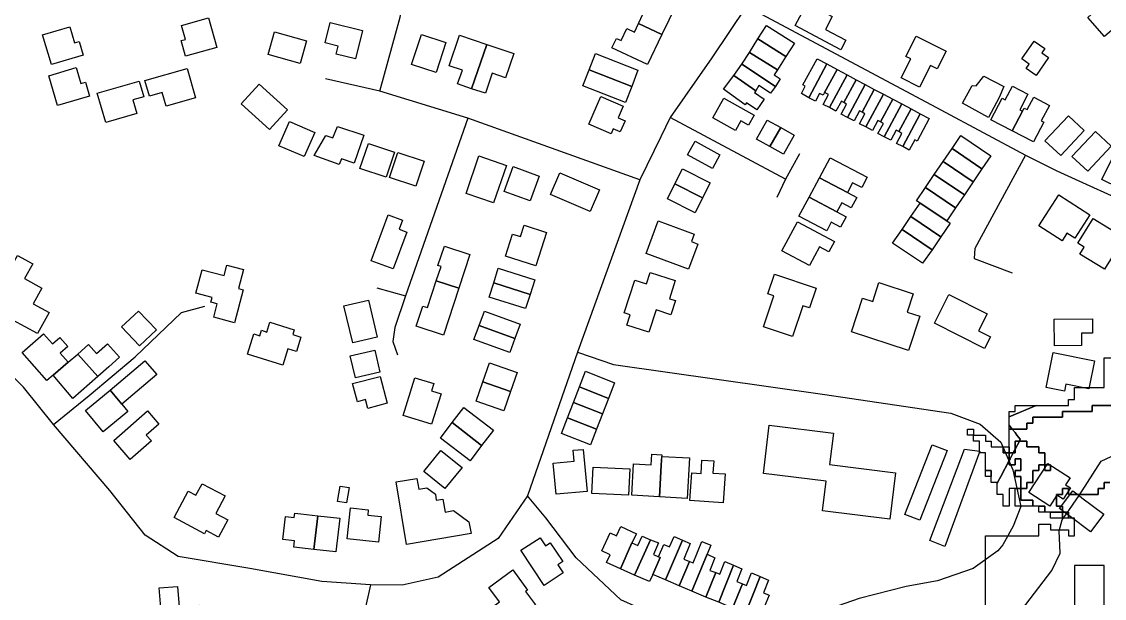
# Model space of a CAD drawing. Header units: metres. Extents: x 553506 to 563855, y 142925 to 150243.
# Drawn here: x 559227.2 to 559592.1, y 146738.9 to 146933.4 of the extents above; entities that cross this region are included whole.
import ezdxf

# ---------------------------------------------------------------- set-up
doc = ezdxf.new("R2010")
doc.units = ezdxf.units.M
for name, color, linetype in [('C-BUILDINGS', 8, 'Continuous'), ('C-FLOOD_ZONE_3', 150, 'Continuous'), ('C-ROADS', 33, 'Continuous'), ('C-WATERWAYS', 5, 'Continuous')]:
    doc.layers.add(name, color=color, linetype=linetype)

msp = doc.modelspace()

# ---------------------------------------------------------------- linework, layer by layer
at = {"layer": 'C-BUILDINGS'}
for points in [[(559439.2027, 146942.8373), (559447.706, 146938.7717), (559442.9565, 146929.1305), (559435.1237, 146932.7717), (559436.6419, 146936.1244), (559434.7397, 146937.0337), (559436.6116, 146940.9316), (559437.9747, 146940.2727), (559439.2027, 146942.8373)], [(559594.6946, 146938.1825), (559598.6677, 146941.7451), (559602.4919, 146937.4898), (559598.7998, 146934.1141), (559592.2092, 146928.3778), (559586.533, 146934.846), (559592.7244, 146940.3807), (559594.6946, 146938.1825)], [(559498.0964, 146930.8309), (559505.0068, 146927.1722), (559503.2885, 146923.958), (559487.8752, 146932.1163), (559491.899, 146939.676), (559500.4022, 146935.1652), (559498.0964, 146930.8309)], [(559282.3972, 146921.7683), (559280.9051, 146927.0421), (559282.3607, 146927.4545), (559281.0413, 146932.1215), (559290.15, 146934.6856), (559292.9612, 146924.7558), (559282.3972, 146921.7683)], [(559243.3927, 146931.689), (559245.0006, 146926.2852), (559246.5663, 146926.7567), (559247.9483, 146922.1027), (559237.1871, 146918.931), (559234.2112, 146928.9893), (559243.3927, 146931.689)], [(559342.0414, 146930.4181), (559339.6803, 146920.8734), (559333.1485, 146922.4738), (559333.8258, 146925.2105), (559329.4853, 146926.278), (559331.1688, 146933.0971), (559342.0414, 146930.4181)], [(559429.2032, 146927.0675), (559431.1049, 146931.1333), (559433.7513, 146929.9021), (559435.1237, 146932.7717), (559442.9565, 146929.1305), (559438.1681, 146918.9427), (559426.1135, 146924.5565), (559427.6282, 146927.7978), (559429.2032, 146927.0675)], [(559484.7033, 146921.667), (559475.3086, 146927.6415), (559478.2164, 146932.1837), (559487.6181, 146926.2094), (559484.7033, 146921.667)], [(559323.1781, 146926.9505), (559321.0164, 146919.3151), (559310.2522, 146922.3314), (559312.4135, 146929.9779), (559323.1781, 146926.9505)], [(559366.8773, 146916.2744), (559358.5918, 146918.9557), (559361.8928, 146929.0861), (559370.1856, 146926.394), (559366.8773, 146916.2744)], [(559374.1225, 146912.4145), (559375.7129, 146917.0494), (559371.2744, 146918.57), (559374.8017, 146928.841), (559383.9187, 146925.7293), (559378.801, 146910.8234), (559374.1225, 146912.4145)], [(559481.8923, 146917.1611), (559472.4507, 146923.0674), (559475.3086, 146927.6415), (559484.7033, 146921.667), (559481.8923, 146917.1611)], [(559533.5344, 146918.6866), (559529.7912, 146911.3248), (559523.6319, 146914.4391), (559526.8875, 146920.8397), (559525.2039, 146921.689), (559528.6965, 146928.5644), (559538.7842, 146923.4685), (559535.7792, 146917.5543), (559533.5344, 146918.6866)], [(559390.2941, 146914.5189), (559385.7368, 146916.0359), (559383.4714, 146909.2654), (559378.801, 146910.8234), (559383.9187, 146925.7293), (559393.0207, 146922.6504), (559390.2941, 146914.5189)], [(559570.9949, 146922.9329), (559573.3174, 146921.3245), (559569.0937, 146915.2499), (559565.7065, 146917.5933), (559566.7776, 146919.1291), (559564.2692, 146920.8653), (559568.4597, 146926.8832), (559572.0324, 146924.4232), (559570.9949, 146922.9329)], [(559432.795, 146911.5971), (559418.4602, 146917.2292), (559420.5639, 146922.6703), (559434.9054, 146917.0495), (559432.795, 146911.5971)], [(559480.8326, 146915.481), (559482.8168, 146914.1848), (559481.2116, 146911.6084), (559469.9169, 146919.0933), (559472.4507, 146923.0674), (559481.8923, 146917.1611), (559480.8326, 146915.481)], [(559489.9908, 146909.2432), (559491.3057, 146911.7103), (559490.4383, 146912.1731), (559495.2568, 146920.9373), (559498.5416, 146919.1917), (559492.4632, 146907.7618), (559489.9908, 146909.2432)], [(559245.5117, 146917.9202), (559247.1126, 146912.5162), (559248.6857, 146912.9768), (559250.0603, 146908.3337), (559239.3061, 146905.1623), (559236.3235, 146915.2091), (559245.5117, 146917.9202)], [(559275.8494, 146904.9372), (559274.5464, 146909.5268), (559270.2486, 146908.314), (559268.7418, 146913.6096), (559282.9592, 146917.6231), (559285.7621, 146907.7376), (559275.8494, 146904.9372)], [(559430.6689, 146906.1999), (559416.3271, 146911.8318), (559418.4602, 146917.2292), (559432.795, 146911.5971), (559430.6689, 146906.1999)], [(559479.598, 146909.299), (559475.6646, 146911.8926), (559474.6279, 146910.1464), (559467.2472, 146915.2151), (559469.9169, 146919.0933), (559481.2116, 146911.6084), (559479.598, 146909.299)], [(559497.3173, 146908.6248), (559496.1303, 146909.2446), (559494.7028, 146906.5736), (559492.4632, 146907.7618), (559498.5416, 146919.1917), (559502.0418, 146917.2636), (559497.8203, 146909.5419), (559497.3173, 146908.6248)], [(559497.3088, 146905.5192), (559499.1208, 146908.87), (559497.8203, 146909.5419), (559502.0418, 146917.2636), (559505.3912, 146915.4643), (559499.4335, 146904.4277), (559497.3088, 146905.5192)], [(559255.5241, 146899.4545), (559252.6811, 146909.2831), (559266.8129, 146913.3495), (559268.3323, 146908.0988), (559264.6451, 146907.0384), (559265.9687, 146902.4606), (559255.5241, 146899.4545)], [(559474.2065, 146909.5323), (559477.4429, 146907.3177), (559474.9336, 146903.6783), (559471.4971, 146906.0313), (559471.0002, 146905.3704), (559463.7533, 146910.6325), (559467.2472, 146915.2151), (559474.6279, 146910.1464), (559474.2065, 146909.5323)], [(559503.4554, 146906.645), (559501.6238, 146903.2491), (559499.4335, 146904.4277), (559505.3912, 146915.4643), (559508.456, 146913.8232), (559504.3302, 146906.1713), (559503.4554, 146906.645)], [(559503.4241, 146902.2477), (559505.236, 146905.5984), (559504.3302, 146906.1713), (559508.456, 146913.8232), (559511.5065, 146912.1928), (559505.5491, 146901.145), (559503.4241, 146902.2477)], [(559548.9174, 146911.7295), (559551.5052, 146915.0932), (559558.2508, 146911.563), (559556.6825, 146907.7969), (559553.0318, 146901.0612), (559544.253, 146905.8861), (559547.5923, 146911.8442), (559548.9174, 146911.7295)], [(559316.7477, 146903.6343), (559310.7282, 146897.0591), (559301.1796, 146905.7448), (559307.1992, 146912.32), (559316.7477, 146903.6343)], [(559509.5706, 146903.3734), (559507.7391, 146899.9776), (559505.5491, 146901.145), (559511.5065, 146912.1928), (559514.5712, 146910.5517), (559510.4524, 146902.9), (559509.5706, 146903.3734)], [(559509.6081, 146899.0117), (559511.4204, 146902.3513), (559510.4524, 146902.9), (559514.5712, 146910.5517), (559517.6909, 146908.9457), (559511.7332, 146897.909), (559509.6081, 146899.0117)], [(559515.755, 146900.1263), (559513.9235, 146896.7305), (559511.7332, 146897.909), (559517.6909, 146908.9457), (559520.8395, 146907.3072), (559516.6298, 146899.6526), (559515.755, 146900.1263)], [(559558.6697, 146907.0795), (559561.0927, 146911.6958), (559566.3384, 146908.9538), (559563.5855, 146903.704), (559564.5379, 146903.2105), (559561.0782, 146896.6254), (559553.8786, 146900.3641), (559557.6818, 146907.5942), (559558.6697, 146907.0795)], [(559428.2069, 146901.0372), (559430.5527, 146900.0304), (559428.9281, 146896.2737), (559426.5823, 146897.2805), (559425.8645, 146895.6221), (559418.3878, 146898.8293), (559422.4127, 146908.1586), (559429.8965, 146904.9517), (559428.2069, 146901.0372)], [(559472.2058, 146898.5184), (559469.63, 146899.9521), (559467.8348, 146896.7355), (559460.1646, 146900.9939), (559463.8409, 146907.5856), (559474.0869, 146901.8935), (559472.2058, 146898.5184)], [(559515.8072, 146895.7427), (559517.6125, 146899.0821), (559516.6298, 146899.6526), (559520.8395, 146907.3072), (559523.883, 146905.6765), (559517.9253, 146894.6399), (559515.8072, 146895.7427)], [(559521.9541, 146896.8574), (559520.1226, 146893.4615), (559517.9253, 146894.6399), (559523.883, 146905.6765), (559526.9631, 146903.9914), (559522.8792, 146896.3407), (559521.9541, 146896.8574)], [(559565.1125, 146904.2968), (559566.1074, 146903.7824), (559568.2997, 146907.9463), (559573.5737, 146905.194), (559570.8208, 146899.9442), (559571.6806, 146899.5035), (559568.2147, 146892.896), (559561.0782, 146896.6254), (559564.5379, 146903.2105), (559565.1125, 146904.2968)], [(559522.037, 146892.3857), (559523.814, 146895.7354), (559522.8792, 146896.3407), (559526.9631, 146903.9914), (559530.0265, 146902.3947), (559524.1687, 146891.2944), (559522.037, 146892.3857)], [(559528.1752, 146893.5558), (559526.3723, 146890.1385), (559524.1687, 146891.2944), (559530.0265, 146902.3947), (559533.1116, 146900.7765), (559529.0497, 146893.0932), (559528.1752, 146893.5558)], [(559585.2996, 146896.6654), (559577.4075, 146888.2509), (559572.0857, 146893.2165), (559579.9777, 146901.631), (559585.2996, 146896.6654)], [(559325.996, 146896.0634), (559322.4383, 146887.895), (559313.8972, 146891.6035), (559317.4482, 146899.7605), (559325.996, 146896.0634)], [(559332.0743, 146894.204), (559333.6323, 146898.081), (559342.4643, 146895.1384), (559339.1965, 146885.7435), (559335.0132, 146887.1497), (559334.1857, 146885.1986), (559325.7344, 146888.2643), (559329.7567, 146894.978), (559332.0743, 146894.204)], [(559479.3877, 146891.2954), (559474.8611, 146893.8483), (559478.4871, 146900.2604), (559483.0203, 146897.7188), (559479.3877, 146891.2954)], [(559483.9639, 146888.7217), (559479.3877, 146891.2954), (559483.0203, 146897.7188), (559487.5968, 146895.134), (559483.9639, 146888.7217)], [(559540.7619, 146890.6299), (559543.7164, 146895.0178), (559553.8498, 146888.2316), (559550.8188, 146883.8302), (559540.7619, 146890.6299)], [(559594.3919, 146891.4274), (559586.5002, 146883.0018), (559581.1783, 146887.9674), (559589.0701, 146896.393), (559594.3919, 146891.4274)], [(559352.8661, 146889.384), (559350.0373, 146880.9378), (559341.2052, 146883.8804), (559344.034, 146892.3266), (559352.8661, 146889.384)], [(559451.6431, 146888.5199), (559454.145, 146893.0718), (559462.5459, 146888.4799), (559460.0509, 146883.9282), (559451.6431, 146888.5199)], [(559537.7519, 146886.2291), (559540.7619, 146890.6299), (559550.8188, 146883.8302), (559547.8922, 146879.4431), (559537.7519, 146886.2291)], [(559362.8529, 146886.4105), (559360.0238, 146877.9753), (559351.1917, 146880.9179), (559354.0138, 146889.3529), (559362.8529, 146886.4105)], [(559390.5676, 146884.9664), (559386.2056, 146872.2988), (559376.9541, 146875.462), (559381.3157, 146888.1407), (559390.5676, 146884.9664)], [(559510.3124, 146877.4526), (559507.1705, 146879.1025), (559505.4818, 146875.8335), (559496.1338, 146880.7521), (559499.6784, 146887.529), (559512.1618, 146880.9492), (559510.3124, 146877.4526)], [(559602.7488, 146875.6488), (559597.4014, 146878.2874), (559596.9407, 146877.3605), (559591.245, 146880.1775), (559595.22, 146888.1809), (559606.2627, 146882.7364), (559602.7488, 146875.6488)], [(559401.644, 146881.3589), (559398.596, 146872.9948), (559389.8408, 146876.1623), (559392.8818, 146884.5262), (559401.644, 146881.3589)], [(559447.3312, 146878.7476), (559449.8679, 146883.7568), (559459.252, 146879.0285), (559456.7153, 146874.0192), (559447.3312, 146878.7476)], [(559534.7977, 146881.8301), (559537.7519, 146886.2291), (559547.8922, 146879.4431), (559544.9311, 146875.0439), (559534.7977, 146881.8301)], [(559418.79, 146869.4143), (559405.3829, 146875.1197), (559408.5189, 146882.4515), (559421.926, 146876.746), (559418.79, 146869.4143)], [(559508.6242, 146874.1725), (559506.7678, 146870.6758), (559503.6328, 146872.3258), (559501.9446, 146869.2683), (559492.643, 146874.2663), (559496.1338, 146880.7521), (559505.4818, 146875.8335), (559508.6242, 146874.1725)], [(559531.8362, 146877.442), (559534.7977, 146881.8301), (559544.9311, 146875.0439), (559541.9766, 146870.656), (559531.8362, 146877.442)], [(559444.8668, 146873.6626), (559447.3312, 146878.7476), (559456.7153, 146874.0192), (559454.2435, 146868.9452), (559444.8668, 146873.6626)], [(559530.0184, 146872.2547), (559528.8328, 146873.0526), (559531.8362, 146877.442), (559541.9766, 146870.656), (559538.9599, 146866.2439), (559530.0184, 146872.2547)], [(559505.031, 146867.6056), (559503.1746, 146864.1089), (559500.0396, 146865.7589), (559498.5335, 146862.9186), (559489.185, 146867.8483), (559492.643, 146874.2663), (559501.9446, 146869.2683), (559505.031, 146867.6056)], [(559582.1473, 146860.373), (559579.5146, 146862.0609), (559577.887, 146859.5284), (559570.0175, 146864.5707), (559576.7217, 146874.985), (559587.224, 146868.2549), (559582.1473, 146860.373)], [(559526.8665, 146867.6937), (559530.0184, 146872.2547), (559538.9599, 146866.2439), (559540.1381, 146865.4569), (559536.9998, 146860.9075), (559526.8665, 146867.6937)], [(559354.4485, 146863.3892), (559357.0092, 146862.4446), (559352.4362, 146850.0377), (559345.0095, 146852.7567), (559350.7239, 146868.271), (559355.5902, 146866.4853), (559354.4485, 146863.3892)], [(559455.1222, 146858.4324), (559451.925, 146849.919), (559437.6339, 146855.263), (559441.7608, 146866.265), (559453.8583, 146861.7544), (559452.915, 146859.2543), (559455.1222, 146858.4324)], [(559499.2431, 146855.8286), (559496.1144, 146857.5011), (559492.7371, 146851.1858), (559483.4086, 146856.1495), (559488.6496, 146865.9507), (559501.1134, 146859.3258), (559499.2431, 146855.8286)], [(559523.9049, 146863.3056), (559526.8665, 146867.6937), (559536.9998, 146860.9075), (559534.0453, 146856.5196), (559523.9049, 146863.3056)], [(559592.1007, 146849.9307), (559583.865, 146855.0506), (559585.3109, 146857.3549), (559583.136, 146858.712), (559588.3584, 146867.0769), (559598.7686, 146860.6111), (559592.1007, 146849.9307)], [(559395.2919, 146860.9388), (559396.5096, 146864.7385), (559404.0876, 146862.3247), (559400.466, 146851.0379), (559390.2465, 146854.2935), (559392.6505, 146861.7806), (559395.2919, 146860.9388)], [(559520.7188, 146858.7213), (559523.9049, 146863.3056), (559534.0453, 146856.5196), (559530.8591, 146851.9353), (559520.7188, 146858.7213)], [(559374.5111, 146843.5325), (559366.8964, 146846.0008), (559368.5652, 146850.8162), (559367.4703, 146851.1718), (559369.6444, 146857.7279), (559378.2426, 146854.8894), (559374.5111, 146843.5325)], [(559233.9916, 146843.5717), (559231.0647, 146838.2833), (559236.4573, 146835.3118), (559232.5303, 146828.2228), (559224.2494, 146832.7854), (559222.316, 146829.2864), (559212.9396, 146834.4494), (559216.7072, 146841.2664), (559219.8658, 146839.5278), (559223.9449, 146846.8998), (559222.1024, 146847.9112), (559225.8043, 146854.5925), (559230.9192, 146851.7794), (559228.151, 146846.7853), (559233.9916, 146843.5717)], [(559296.3652, 146851.2817), (559301.998, 146849.8091), (559300.3093, 146843.3793), (559301.8883, 146842.9719), (559298.9668, 146831.8739), (559291.924, 146833.7145), (559293.1313, 146838.3041), (559290.9673, 146838.8603), (559291.3738, 146840.4088), (559285.917, 146841.8423), (559287.9944, 146849.7199), (559295.4461, 146847.7695), (559296.3652, 146851.2817)], [(559386.2786, 146845.3778), (559387.8408, 146850.2455), (559400.1016, 146846.3297), (559398.5394, 146841.462), (559386.2786, 146845.3778)], [(559445.4991, 146839.992), (559447.5332, 146839.3428), (559446.0161, 146834.5989), (559441.0159, 146836.1911), (559438.619, 146828.7042), (559431.1889, 146831.0781), (559432.2986, 146834.5294), (559430.2645, 146835.1786), (559433.8096, 146846.2293), (559437.7788, 146844.9612), (559439.035, 146848.8734), (559447.482, 146846.175), (559445.4991, 146839.992)], [(559487.0061, 146827.2121), (559477.248, 146830.4708), (559480.749, 146840.908), (559478.6503, 146841.6108), (559480.8974, 146848.2917), (559494.9796, 146843.598), (559492.7269, 146836.8724), (559490.5012, 146837.6158), (559487.0061, 146827.2121)], [(559369.3378, 146827.7122), (559360.1829, 146830.6893), (559362.412, 146837.5032), (559363.9518, 146837.0056), (559366.8964, 146846.0008), (559374.5111, 146843.5325), (559369.3378, 146827.7122)], [(559384.7356, 146840.5663), (559386.2786, 146845.3778), (559398.5394, 146841.462), (559396.9894, 146836.6503), (559384.7356, 146840.5663)], [(559529.8966, 146834.0641), (559526.1354, 146822.5503), (559506.8432, 146828.8296), (559510.5733, 146840.22), (559514.0205, 146839.1028), (559516.0899, 146845.422), (559527.7103, 146841.6425), (559525.6793, 146835.4357), (559529.8966, 146834.0641)], [(559346.9899, 146827.0079), (559338.7775, 146825.0726), (559335.8223, 146837.6134), (559344.035, 146839.5376), (559346.9899, 146827.0079)], [(559553.6767, 146827.1563), (559551.6734, 146823.2098), (559534.8159, 146831.7015), (559539.7379, 146841.415), (559552.6459, 146834.9041), (559549.7268, 146829.1484), (559553.6767, 146827.1563)], [(559266.9081, 146824.113), (559260.878, 146830.5038), (559266.5381, 146835.8213), (559272.5748, 146829.4418), (559266.9081, 146824.113)], [(559381.3681, 146831.0014), (559383.1284, 146835.7974), (559395.2161, 146831.3754), (559393.4559, 146826.5795), (559381.3681, 146831.0014)], [(559584.4179, 146824.1934), (559575.3026, 146824.0883), (559575.1979, 146833.0892), (559588.0597, 146833.2438), (559588.1185, 146828.4264), (559584.3715, 146828.3879), (559584.4179, 146824.1934)], [(559318.5303, 146827.8838), (559321.2838, 146827.0343), (559319.7764, 146822.2017), (559316.9027, 146823.092), (559315.1918, 146817.6076), (559303.2669, 146821.2891), (559305.3969, 146828.1444), (559307.4589, 146827.496), (559308.0244, 146829.3277), (559309.8321, 146828.7605), (559310.8622, 146832.0758), (559319.0451, 146829.547), (559318.5303, 146827.8838)], [(559379.6205, 146826.2504), (559381.3681, 146831.0014), (559393.4559, 146826.5795), (559391.7079, 146821.8395), (559379.6205, 146826.2504)], [(559240.1011, 146826.9438), (559242.7475, 146823.9095), (559240.1531, 146821.6587), (559242.8284, 146818.5919), (559237.8027, 146814.2401), (559235.6509, 146812.3704), (559227.349, 146821.8963), (559234.5608, 146828.1411), (559237.5406, 146824.7275), (559240.1011, 146826.9438)], [(559246.108, 146821.2979), (559252.8107, 146813.737), (559244.3826, 146806.3527), (559237.8027, 146814.2401), (559242.8284, 146818.5919), (559246.108, 146821.2979)], [(559252.4098, 146821.4821), (559256.1605, 146824.7815), (559260.1825, 146820.2317), (559256.5205, 146817.0018), (559252.8107, 146813.737), (559246.108, 146821.2979), (559249.7361, 146824.4934), (559252.4098, 146821.4821)], [(559339.6666, 146813.3136), (559337.9336, 146820.7169), (559346.1883, 146822.6424), (559347.9283, 146815.2393), (559339.6666, 146813.3136)], [(559578.6802, 146808.7783), (559572.4673, 146810.01), (559574.8212, 146821.8029), (559588.7456, 146819.0411), (559586.8568, 146809.611), (559579.1522, 146811.1414), (559578.6802, 146808.7783)], [(559268.7213, 146819.0829), (559272.6912, 146814.4089), (559260.8888, 146804.438), (559257.0024, 146809.1256), (559268.7213, 146819.0829)], [(559391.9403, 146808.7135), (559382.6436, 146811.9755), (559384.8862, 146818.3557), (559394.1891, 146815.1161), (559391.9403, 146808.7135)], [(559415.1699, 146810.3023), (559417.2167, 146815.5524), (559426.9669, 146811.6478), (559424.9417, 146806.3762), (559415.1699, 146810.3023)], [(559343.902, 146803.0163), (559343.1249, 146805.975), (559340.3575, 146805.2436), (559338.7409, 146811.3706), (559348.0217, 146813.8065), (559350.4149, 146804.7319), (559343.902, 146803.0163)], [(559365.3417, 146808.8789), (559368.5398, 146807.8985), (559365.3673, 146797.683), (559355.7513, 146800.6458), (559359.6926, 146813.356), (559366.1174, 146811.3738), (559365.3417, 146808.8789)], [(559389.652, 146802.2316), (559380.3553, 146805.4937), (559382.6436, 146811.9755), (559391.9403, 146808.7135), (559389.652, 146802.2316)], [(559413.1517, 146805.0309), (559415.1699, 146810.3023), (559424.9417, 146806.3762), (559422.9019, 146801.1263), (559413.1517, 146805.0309)], [(559257.0024, 146809.1256), (559260.8888, 146804.438), (559262.9885, 146801.8987), (559254.7038, 146795.0752), (559248.7177, 146802.3022), (559257.0024, 146809.1256)], [(559382.2182, 146790.5261), (559372.3025, 146798.1875), (559376.2634, 146803.2743), (559386.1788, 146795.624), (559382.2182, 146790.5261)], [(559411.1584, 146799.8604), (559413.1517, 146805.0309), (559422.9019, 146801.1263), (559420.9299, 146795.9454), (559411.1584, 146799.8604)], [(559273.4248, 146797.7368), (559269.1835, 146794.0215), (559270.9012, 146792.0714), (559263.7876, 146785.8185), (559258.1927, 146792.1561), (559269.5473, 146802.1354), (559273.4248, 146797.7368)], [(559409.1332, 146794.5888), (559411.1584, 146799.8604), (559420.9299, 146795.9454), (559418.8834, 146790.6842), (559409.1332, 146794.5888)], [(559378.3228, 146785.3523), (559368.4072, 146793.0137), (559372.3025, 146798.1875), (559382.2182, 146790.5261), (559378.3228, 146785.3523)], [(559498.3653, 146778.4596), (559477.1809, 146781.0408), (559479.1794, 146797.3079), (559500.8203, 146794.663), (559499.5135, 146784.049), (559521.7653, 146781.323), (559519.8398, 146765.6368), (559497.1317, 146768.4155), (559498.3653, 146778.4596)], [(559369.8671, 146775.9301), (559362.7011, 146781.7402), (559368.4943, 146788.8538), (559375.6603, 146783.0437), (559369.8671, 146775.9301)], [(559413.4095, 146785.2277), (559413.0728, 146788.8678), (559416.4405, 146789.1838), (559417.754, 146775.0228), (559407.3229, 146774.0536), (559406.3391, 146784.5742), (559413.4095, 146785.2277)], [(559539.1285, 146788.7515), (559529.8716, 146765.2805), (559524.8315, 146767.2498), (559534.0885, 146790.7209), (559539.1285, 146788.7515)], [(559550.1754, 146788.5826), (559538.2932, 146756.4266), (559533.2591, 146758.4295), (559544.9935, 146789.2676), (559550.1754, 146788.5826)], [(559439.3484, 146784.018), (559439.5527, 146787.5748), (559442.9289, 146787.3902), (559442.7463, 146783.8118), (559442.1467, 146773.1642), (559432.8087, 146773.698), (559433.4153, 146784.3459), (559439.3484, 146784.018)], [(559442.9123, 146786.7998), (559452.2918, 146786.2784), (559451.5262, 146772.6428), (559442.1467, 146773.1642), (559442.7463, 146783.8118), (559442.9123, 146786.7998)], [(559456.1737, 146781.0677), (559456.4751, 146785.5512), (559460.4413, 146785.2848), (559460.1631, 146781.1804), (559464.2694, 146780.9071), (559463.6132, 146771.1815), (559452.4156, 146771.9247), (559453.0483, 146781.2823), (559456.1737, 146781.0677)], [(559432.176, 146782.5934), (559431.751, 146773.7542), (559419.4042, 146774.3505), (559419.8362, 146783.19), (559432.176, 146782.5934)], [(559580.7414, 146776.1871), (559578.2582, 146772.3815), (559576.1098, 146773.7839), (559573.6865, 146770.0803), (559566.642, 146774.6696), (559573.0241, 146784.4284), (559580.5466, 146779.5312), (559579.0644, 146777.2703), (559580.7414, 146776.1871)], [(559285.8894, 146773.7154), (559287.9784, 146777.6089), (559295.75, 146773.4646), (559292.5836, 146767.5567), (559296.6151, 146765.4112), (559293.4882, 146759.5823), (559289.3569, 146761.7915), (559288.7818, 146760.7163), (559278.5573, 146766.1646), (559283.3369, 146775.072), (559285.8894, 146773.7154)], [(559361.0179, 146775.8114), (559363.6965, 146776.2507), (559366.6721, 146774.1059), (559366.9398, 146772.0106), (559369.1521, 146772.3797), (559369.8741, 146768.0392), (559372.7683, 146768.5185), (559377.8645, 146764.7366), (559378.666, 146760.7659), (559356.9195, 146757.1196), (559353.4181, 146778.2469), (559360.4241, 146779.3991), (559361.0179, 146775.8114)], [(559336.695, 146771.1393), (559333.6591, 146771.6239), (559334.4859, 146776.7582), (559337.5218, 146776.2736), (559336.695, 146771.1393)], [(559583.5694, 146773.6149), (559584.5647, 146772.8667), (559591.9679, 146767.3091), (559587.4815, 146761.3599), (559580.5437, 146766.5647), (559579.3264, 146767.4841), (559578.4171, 146768.1682), (559577.0283, 146769.2046), (559581.5217, 146775.154), (559583.5694, 146773.6149)], [(559318.9054, 146756.2524), (559319.154, 146758.3859), (559315.2524, 146758.8214), (559316.139, 146766.5396), (559319.0722, 146766.2077), (559319.243, 146767.6932), (559321.229, 146767.4654), (559326.9761, 146766.82), (559325.6365, 146755.4483), (559318.9054, 146756.2524)], [(559333.0266, 146754.5867), (559325.6365, 146755.4483), (559326.9761, 146766.82), (559334.3736, 146765.9476), (559333.0266, 146754.5867)], [(559344.0109, 146768.8397), (559343.8173, 146766.9639), (559348.3493, 146766.4923), (559347.4551, 146757.8946), (559336.9319, 146758.9928), (559338.0266, 146769.4666), (559344.0109, 146768.8397)], [(559425.502, 146753.6155), (559422.7207, 146754.9093), (559425.56, 146760.9853), (559427.6673, 146760.0045), (559429.123, 146763.1215), (559434.4161, 146760.6591), (559432.8947, 146757.6291), (559429.0121, 146748.8941), (559424.2889, 146751.018), (559425.502, 146753.6155)], [(559403.7159, 146756.657), (559405.3126, 146757.7082), (559409.538, 146751.3394), (559407.9071, 146750.2649), (559409.7116, 146747.5495), (559403.3044, 146743.3217), (559395.4693, 146755.1434), (559401.911, 146759.3834), (559403.7159, 146756.657)], [(559432.8947, 146757.6291), (559434.9155, 146756.7346), (559436.3338, 146759.9284), (559439.0987, 146758.712), (559433.7907, 146746.783), (559429.0121, 146748.8941), (559432.8947, 146757.6291)], [(559442.339, 146752.769), (559441.8571, 146752.9767), (559443.6167, 146757.116), (559445.5721, 146756.2974), (559447.0646, 146759.8051), (559449.8918, 146758.6129), (559444.1763, 146745.1687), (559439.875, 146746.9941), (559442.339, 146752.769)], [(559439.0987, 146758.712), (559441.8113, 146757.6053), (559440.1067, 146753.7237), (559441.8571, 146752.9767), (559442.339, 146752.769), (559439.875, 146746.9941), (559438.7933, 146744.6677), (559433.7907, 146746.783), (559439.0987, 146758.712)], [(559449.8918, 146758.6129), (559452.5013, 146757.4473), (559450.3291, 146752.1822), (559452.2618, 146751.4186), (559448.8205, 146743.1091), (559444.1763, 146745.1687), (559449.8918, 146758.6129)], [(559452.2618, 146751.4186), (559453.4947, 146750.9004), (559456.4808, 146758.1051), (559459.4696, 146756.8845), (559458.1879, 146753.7951), (559453.0352, 146741.3701), (559448.8205, 146743.1091), (559452.2618, 146751.4186)], [(559458.1879, 146753.7951), (559460.861, 146752.6093), (559459.1754, 146748.3387), (559461.1484, 146747.632), (559457.8098, 146739.3924), (559453.0352, 146741.3701), (559458.1879, 146753.7951)], [(559397.7101, 146741.7458), (559397.0336, 146741.2351), (559400.3771, 146736.6976), (559399.3174, 146735.919), (559393.5673, 146731.7005), (559395.4068, 146729.2088), (559390.1081, 146725.3159), (559383.4654, 146734.3143), (559388.2033, 146737.8002), (559384.6413, 146742.6203), (559392.6954, 146748.5353), (559397.7101, 146741.7458)], [(559461.1484, 146747.632), (559462.515, 146747.0845), (559464.167, 146751.3095), (559467.1343, 146750.1105), (559462.1506, 146737.6462), (559457.8098, 146739.3924), (559461.1484, 146747.632)], [(559467.1343, 146750.1105), (559469.8922, 146748.8939), (559468.1997, 146744.6232), (559470.1051, 146743.8364), (559466.7229, 146735.6512), (559462.1506, 146737.6462), (559467.1343, 146750.1105)], [(559470.1051, 146743.8364), (559471.4987, 146743.3232), (559473.1437, 146747.548), (559476.1462, 146746.339), (559471.1629, 146733.8635), (559466.7229, 146735.6512), (559470.1051, 146743.8364)], [(559476.1462, 146746.339), (559478.9042, 146745.1224), (559477.2116, 146740.8516), (559479.1171, 146740.0649), (559475.7353, 146731.8685), (559471.1629, 146733.8635), (559476.1462, 146746.339)], [(559280.2749, 146736.0225), (559287.0118, 146736.6098), (559287.5704, 146730.0939), (559283.1212, 146729.6999), (559283.4682, 146725.7262), (559284.9884, 146725.8624), (559285.2822, 146722.4769), (559283.8318, 146722.3428), (559284.2782, 146717.1924), (559275.5393, 146716.4429), (559274.4711, 146728.7974), (559273.0203, 146728.6745), (559272.6501, 146732.948), (559274.359, 146733.09), (559273.5518, 146742.4364), (559279.6752, 146742.9601), (559280.2749, 146736.0225)]]:
    msp.add_lwpolyline(points, close=True, dxfattribs=at)
at = {"layer": 'C-FLOOD_ZONE_3'}
for points in [[(559598.0006, 146804.0006), (559587.9994, 146804.0006), (559587.999, 146802.001), (559586, 146802.001), (559582, 146802.001), (559577.9994, 146802.0006), (559577.999, 146800.001), (559567.9994, 146800.0006), (559567.999, 146798.001), (559565.9994, 146798.0006), (559565.999, 146796.001), (559562, 146796.001), (559562, 146796.001), (559561.0605, 146796.001), (559560, 146797.3266), (559560, 146800.1813), (559569.1625, 146804), (559580, 146804), (559580, 146806), (559582, 146806), (559582, 146808), (559582, 146810), (559592, 146810), (559592, 146816), (559592, 146820), (559600, 146820)], [(559594.0006, 146777.9994), (559592.001, 146777.999), (559592.0006, 146775.9994), (559590.001, 146775.999), (559590.0006, 146773.9994), (559588, 146773.999), (559584, 146773.999), (559579.9994, 146773.9994), (559579.999, 146775.999), (559578.001, 146775.999), (559578.0006, 146773.9994), (559576.001, 146773.999), (559576.001, 146772), (559576.001, 146770.001), (559578.0006, 146770.0006), (559578, 146768), (559573.9994, 146767.9994), (559571.999, 146768), (559571.999, 146769.999), (559570, 146769.999), (559567.9994, 146769.9994), (559567.999, 146771.999), (559566, 146771.999), (559563.9994, 146771.9994), (559563.999, 146774), (559564, 146776), (559565.999, 146776.001), (559565.9994, 146778.0006), (559567.999, 146778.001), (559567.9994, 146782.0006), (559569.999, 146782.001), (559569.9994, 146784.0006), (559572, 146784), (559571.999, 146787.999), (559569.9994, 146787.9994), (559569.9994, 146787.9994), (559569.999, 146789.999), (559565.9994, 146789.9994), (559565.999, 146791.999), (559563.4607, 146791.999), (559563.7781, 146792.604), (559562.6605, 146794.001), (559562, 146794.8266), (559561.0605, 146796.001), (559562, 146796.001), (559565.999, 146796.001), (559565.9994, 146798.0006), (559567.999, 146798.001), (559567.9994, 146800.0006), (559577.999, 146800.001), (559577.9994, 146802.0006), (559582, 146802.001), (559586, 146802.001), (559587.999, 146802.001), (559587.9994, 146804.0006), (559598.0006, 146804.0006)], [(559552, 146728), (559552, 146760), (559570, 146760), (559570, 146764), (559574, 146764), (559574, 146762), (559580, 146762), (559580, 146760), (559582, 146760), (559582, 146766), (559580.001, 146766), (559580.0006, 146768.0006), (559578, 146768), (559578.0006, 146770.0006), (559576.001, 146770.001), (559576.001, 146772), (559576.001, 146773.999), (559578.0006, 146773.9994), (559578.001, 146775.999), (559579.999, 146775.999), (559579.9994, 146773.9994), (559584, 146773.999), (559588, 146773.999), (559590.0006, 146773.9994), (559590.001, 146775.999), (559592.0006, 146775.9994), (559592.001, 146777.999), (559594.0006, 146777.9994)]]:
    msp.add_lwpolyline(points, dxfattribs=at)
for points in [[(559560, 146800.1813), (559560, 146802), (559562, 146802), (559562, 146804), (559569.1625, 146804), (559560, 146800.1813)], [(559548.0006, 146796.0006), (559548, 146794), (559545.9997, 146793.9997), (559545.9993, 146796.0005), (559548.0006, 146796.0006)], [(559559.9995, 146790), (559559.9994, 146791.9994), (559559.9994, 146794.0006), (559560, 146796.001), (559561.0605, 146796.001), (559562, 146794.8266), (559562.6613, 146794), (559563.7781, 146792.604), (559563.4607, 146791.999), (559562.001, 146791.999), (559562.001, 146789.217), (559561.3619, 146787.999), (559560, 146788), (559559.9995, 146790)], [(559560, 146796.001), (559560, 146797.3266), (559561.0605, 146796.001), (559560, 146796.001)], [(559553.999, 146781.999), (559552, 146781.999), (559552, 146784), (559552, 146788), (559549.999, 146788), (559549.999, 146791.999), (559547.9994, 146791.9994), (559548, 146794), (559550.001, 146794.001), (559552.0003, 146794.0003), (559552.001, 146792.001), (559554.0007, 146792.0005), (559554.001, 146790.001), (559556.0006, 146790.0006), (559558.001, 146790), (559558.001, 146788.001), (559560, 146788), (559560.001, 146786), (559560.001, 146785.4052), (559557.1649, 146780), (559556.21, 146778.18), (559555.999, 146777.7228), (559555.999, 146777.999), (559553.9994, 146777.9994), (559553.999, 146780), (559553.999, 146781.999)], [(559564.0006, 146786.0006), (559561.9994, 146786.0006), (559561.999, 146784.001), (559560.001, 146784.001), (559560.001, 146785.4052), (559560.3131, 146786), (559561.3619, 146787.999), (559562.0006, 146787.9994), (559562.001, 146789.217), (559563.4607, 146791.999), (559565.999, 146791.999), (559565.9994, 146789.9994), (559569.999, 146789.999), (559569.9994, 146787.9994), (559571.999, 146787.999), (559572, 146784), (559569.9994, 146784.0006), (559569.999, 146782.001), (559567.9994, 146782.0006), (559567.999, 146778.001), (559565.9994, 146778.0006), (559565.999, 146776.001), (559564, 146776), (559564.001, 146778), (559564.0006, 146780.0006), (559562.001, 146780.001), (559562.001, 146781.999), (559564.0006, 146781.9994), (559564.001, 146784), (559564.0006, 146786.0006)], [(559562.001, 146791.999), (559563.4607, 146791.999), (559562.001, 146789.217), (559562.001, 146791.999)], [(559559.999, 146790), (559560, 146788), (559558.001, 146788.001), (559558.001, 146790), (559559.999, 146790)], [(559562.001, 146789.217), (559562.0006, 146787.9994), (559561.3619, 146787.999), (559562.001, 146789.217)], [(559555.9994, 146773.9994), (559555.999, 146777.7228), (559556.21, 146778.18), (559557.1649, 146780), (559560.001, 146785.4052), (559560.001, 146784.001), (559561.999, 146784.001), (559561.9994, 146786.0006), (559564.0006, 146786.0006), (559564.001, 146784), (559564.0006, 146781.9994), (559562.001, 146781.999), (559562.001, 146780.001), (559564.0006, 146780.0006), (559564.001, 146778), (559564, 146776), (559562.0005, 146775.999), (559560.001, 146775.999), (559560.001, 146773.999), (559560.001, 146772.001), (559560.0006, 146769.9994), (559557.9994, 146769.9994), (559557.999, 146773.999), (559555.9994, 146773.9994)], [(559560.001, 146785.4052), (559560.001, 146786), (559560, 146788), (559561.3619, 146787.999), (559560.3131, 146786), (559560.001, 146785.4052)], [(559552, 146780), (559552, 146781.999), (559553.999, 146781.999), (559553.999, 146780), (559552, 146780)], [(559573.999, 146782.001), (559572.001, 146782.001), (559572, 146784), (559573.999, 146783.999), (559573.999, 146782.001)], [(559572.001, 146782.001), (559573.999, 146782.001), (559573.999, 146783.999), (559572, 146784), (559572.001, 146782.001)], [(559564, 146776), (559563.999, 146774), (559563.9994, 146771.9994), (559566, 146771.999), (559567.999, 146771.999), (559567.999, 146770), (559562.001, 146770), (559562.0006, 146772.0006), (559562.0006, 146773.9994), (559562.001, 146775.999), (559564, 146776)], [(559571.999, 146769.999), (559571.999, 146768), (559570, 146768), (559570, 146769.999), (559571.999, 146769.999)], [(559578, 146768), (559577.999, 146766), (559574, 146766), (559574, 146767.999), (559578, 146768)], [(559580.0006, 146768.0006), (559580.0006, 146765.9994), (559577.9994, 146765.9994), (559578, 146768), (559580.0006, 146768.0006)], [(559584, 146720), (559592, 146720), (559592, 146750), (559582, 146750), (559582, 146724), (559584, 146724), (559584, 146720)]]:
    msp.add_lwpolyline(points, close=True, dxfattribs=at)
at = {"layer": 'C-ROADS'}
for points in [[(559517.577, 146992.5612), (559489.9577, 146963.2445), (559471.4652, 146938.5965), (559459.8152, 146921.2617), (559445.7972, 146901.1378), (559442.6092, 146894.5836), (559435.4855, 146880.1051), (559414.509, 146821.9126), (559397.6257, 146773.5413), (559387.8358, 146759.1137), (559367.6037, 146746.0985), (559355.4868, 146743.3409), (559344.7482, 146743.4864)], [(559347.9269, 146909.977), (559354.7615, 146934.9085), (559358.6606, 146952.5813), (559362.0669, 146967.6566), (559363.1894, 146979.0328)], [(559471.4652, 146938.5965), (559536.9447, 146903.6669), (559565.5557, 146888.4504), (559576.1196, 146883.1134), (559604.3289, 146870.2554)], [(559435.4855, 146880.1051), (559377.5781, 146900.8798), (559347.9269, 146909.977), (559329.6373, 146914.1622)], [(559377.5781, 146900.8798), (559356.5794, 146840.9061), (559352.9586, 146830.2649), (559352.2944, 146825.5252), (559353.8393, 146821.0321)], [(559484.6796, 146880.3075), (559445.7972, 146901.1378)], [(559344.7482, 146743.4864), (559328.3975, 146744.66), (559304.0614, 146748.9806), (559279.8939, 146753.0506), (559268.7888, 146760.2857), (559256.8608, 146775.342), (559237.964, 146797.5281), (559227.7824, 146810.1677), (559212.7728, 146824.9393), (559193.0473, 146842.7369), (559164.8214, 146864.9681), (559147.4207, 146879.51), (559137.9153, 146887.9414), (559126.0954, 146894.5648), (559116.9547, 146897.5428)], [(559489.3793, 146888.8453), (559484.6796, 146880.3075), (559481.6891, 146874.1488)], [(559565.5557, 146888.4504), (559548.493, 146856.946), (559548.2294, 146853.4986), (559561.0276, 146848.7207)], [(559346.8865, 146843.6439), (559356.5794, 146840.9061)], [(559237.964, 146797.5281), (559249.9445, 146807.3932), (559265.3881, 146820.3596), (559281.0756, 146835.3816), (559288.9321, 146837.5172)], [(559414.509, 146821.9126), (559426.7055, 146817.8168), (559497.0688, 146807.8357), (559540.3148, 146801.4431), (559550.2849, 146797.668), (559557.2156, 146791.5615), (559561.2928, 146782.3167), (559563.994, 146769.8683)], [(559563.994, 146769.8683), (559561.4166, 146763.2438), (559557.8424, 146756.9669), (559556.179, 146754.9118), (559547.8645, 146749.0553), (559535.8844, 146744.8212), (559525.3127, 146742.9681), (559509.5015, 146738.9268), (559495.0018, 146733.8578), (559491.5643, 146731.9591), (559483.3346, 146727.875), (559475.6987, 146725.6123), (559467.219, 146725.7498), (559451.1748, 146728.5352), (559429.1055, 146738.446), (559414.0372, 146752.6031), (559403.8854, 146766.067), (559397.6257, 146773.5413)], [(559344.7482, 146743.4864), (559342.6591, 146733.9612), (559317.1324, 146702.0282), (559295.5567, 146671.8873), (559285.9798, 146656.6652), (559275.1277, 146649.6397), (559262.6749, 146646.2041), (559243.2842, 146639.8601), (559230.4035, 146634.2076), (559221.7313, 146630.3995), (559211.4526, 146625.6291), (559201.8282, 146620.9568)]]:
    msp.add_lwpolyline(points, dxfattribs=at)
at = {"layer": 'C-WATERWAYS'}
for points in [[(559583.5694, 146773.6149), (559591.0335, 146785.2327), (559602.3586, 146790.515), (559614.3354, 146811.7334), (559628.1189, 146837.5935)], [(559579.3264, 146767.4841), (559583.5694, 146773.6149)], [(559574.4335, 146748.2777), (559577.2629, 146754.2199), (559576.8548, 146761.7311), (559577.9361, 146765.4153), (559579.3264, 146767.4841)], [(559564.2117, 146734.9382), (559574.4335, 146748.2777)]]:
    msp.add_lwpolyline(points, dxfattribs=at)

doc.saveas('drawing.dxf')
